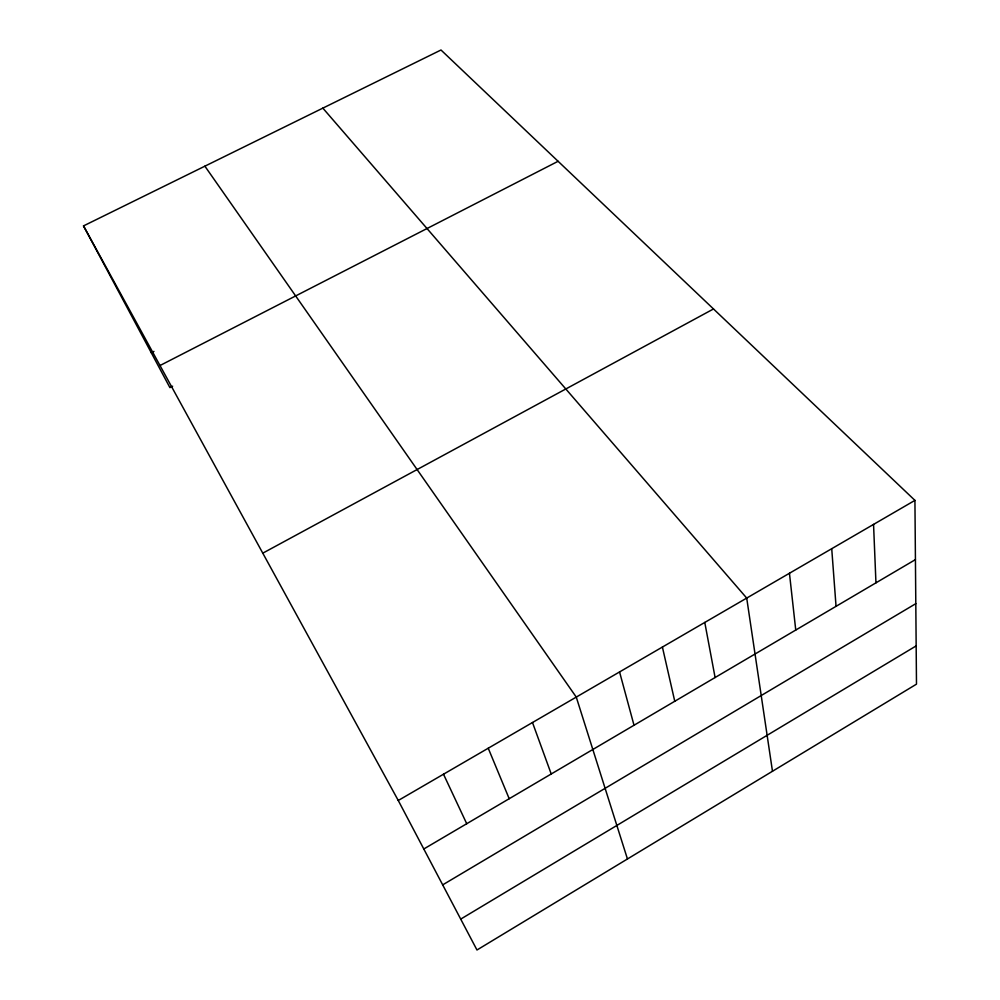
<?xml version="1.0" encoding="UTF-8"?>
<svg xmlns="http://www.w3.org/2000/svg" width="1000" height="1000" viewBox="0 0 1000 1000"><rect width="100%" height="100%" fill="white"/><g stroke="black" fill="none" stroke-linecap="round" stroke-linejoin="round"><path stroke-width="1.5" d="M460.712 919.112L916.162 645.9M442.688 884.862L915.8 603.663M423.8 848.988L915.425 559.612M914.925 500.375L916.488 684.15L476.975 950L398.263 800.487L914.925 500.375L440.988 50L83.513 225.9L169.9 387.6L172.625 386.2M262.787 553.162L713.5 308.962M160 365.525L558.1 161.287M151.287 352.762L153.95 351.4M322.85 108.125L746.712 598.075L772.475 771.263M204.887 166.175L576.263 697.087L627.45 858.975M83.513 225.9L398.263 800.487M443.5 774.212L466.725 823.713M488.237 748.225L509.2 798.713M532.487 722.513L551.225 773.975M619.562 671.938L634.012 725.25M662.4 647.05L674.762 701.263M704.775 622.438L715.1 677.525M789.45 573.25L795.75 630.05M831.725 548.7L836.05 606.325M873.55 524.4L875.95 582.85"/></g></svg>
